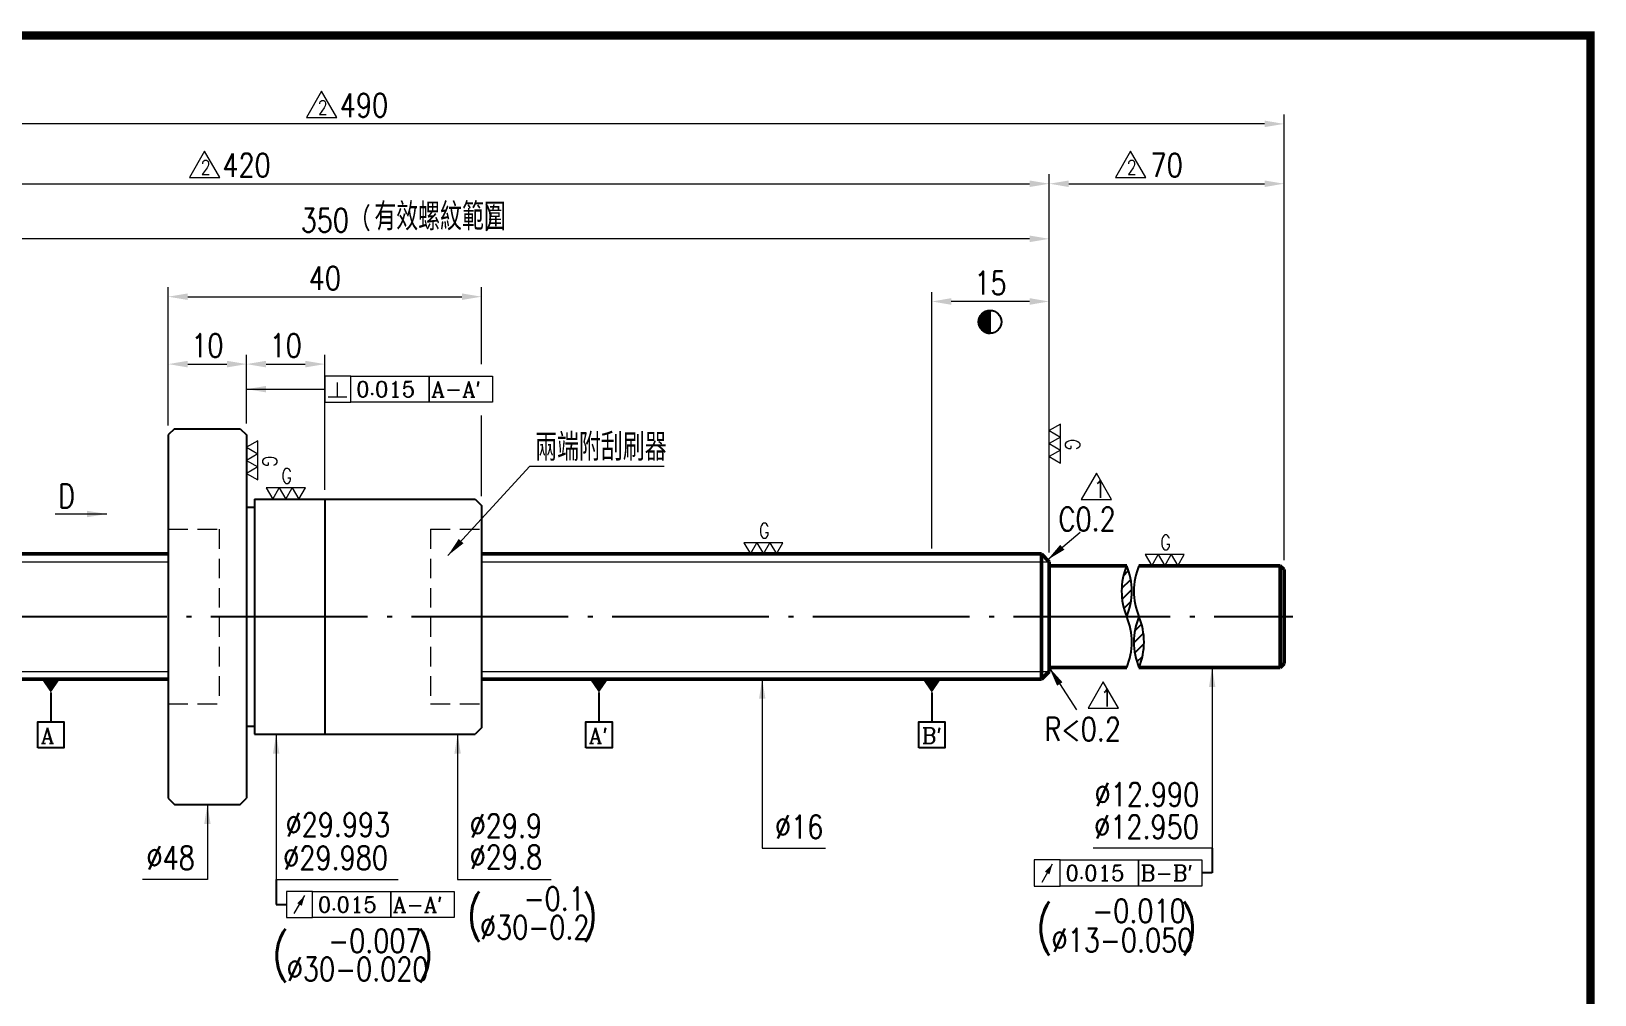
# Model space of a CAD drawing. Header units: millimetres. Extents: x 2335 to 2657, y 96 to 324.
# Drawn here: x 2457.4 to 2657, y 201.4 to 324.5 of the extents above; entities that cross this region are included whole.
import ezdxf
from ezdxf.enums import TextEntityAlignment as Align

# ---------------------------------------------------------------- set-up
doc = ezdxf.new("R2010")
doc.units = ezdxf.units.MM
doc.header["$LTSCALE"] = 10
doc.linetypes.add('C', pattern=[2.5625, 2, -0.25, 0.0625, -0.25])
doc.linetypes.add('HIDDEN', pattern=[0.375, 0.25, -0.125])
doc.layers.get('0').update_dxf_attribs({"linetype": 'CONTINUOUS'})
doc.layers.get('DEFPOINTS').update_dxf_attribs({"linetype": 'CONTINUOUS'})
for name, color, linetype, lineweight in [('03', 94, 'CONTINUOUS', 15), ('04', 4, 'CONTINUOUS', 5), ('05', 5, 'HIDDEN', 9), ('3', 94, 'CONTINUOUS', 15), ('AM_0', 7, 'CONTINUOUS', 50), ('AM_4', 3, 'CONTINUOUS', 25)]:
    doc.layers.add(name, color=color, linetype=linetype, lineweight=lineweight)
for name, color, linetype in [('C', 5, 'C'), ('DIM', 6, 'CONTINUOUS'), ('L1', 4, 'CONTINUOUS')]:
    doc.layers.add(name, color=color, linetype=linetype)
doc.styles.add('BW_SIMPLEX', font='romans.shx', dxfattribs={"width": 0.8, "bigfont": 'chineset.shx'})
doc.styles.add('ROMANC', font='romanc.shx', dxfattribs={"bigfont": 'bigfont.shx'})
doc.styles.add('SIMPLEX', font='SIMPLEX.shx', dxfattribs={"width": 0.8, "height": 3, "bigfont": 'chineset.shx'})
doc.dimstyles.get("Standard").update_dxf_attribs({"dimscale": 0, "dimtxt": 6, "dimasz": 2.5, "dimexe": 1.2, "dimexo": 1.2, "dimgap": 1.5, "dimtad": 1, "dimdec": 3, "dimrnd": 0.0005, "dimdsep": 46, "dimtxsty": 'SIMPLEX', "dimcen": 0.09, "dimclrd": 256, "dimclre": 256, "dimclrt": 256, "dimadec": 1, "dimazin": 2, "dimtp": -0.1, "dimtm": 0.2, "dimtfac": 1, "dimtdec": 3, "dimtmove": 2, "dimatfit": 3, "dimfxl": 0, "dimtvp": 0.790698, "dimlwd": -1, "dimlwe": -1, "dimarcsym": 0})
doc.dimstyles.new('STANDARD$7', dxfattribs={"dimscale": 0, "dimtxt": 4, "dimasz": 2.5, "dimexe": 1.2, "dimexo": 1.2, "dimgap": 1.2, "dimtad": 1, "dimdec": 3, "dimrnd": 0.0005, "dimdsep": 46, "dimtxsty": 'SIMPLEX', "dimcen": 0.09, "dimclrd": 256, "dimclre": 256, "dimclrt": 4, "dimadec": 1, "dimazin": 2, "dimtp": -0.1, "dimtm": 0.2, "dimtfac": 1, "dimtdec": 3, "dimtmove": 2, "dimatfit": 3, "dimfxl": 0, "dimtvp": 0.790698, "dimlwd": -1, "dimlwe": -1, "dimarcsym": 0})

# ---------------------------------------------------------------- blocks, each defined once
blk = doc.blocks.new('*D43')
at = {"layer": '03', "color": 6}
for p, q in [((2474.85, 274.35), (2474.85, 283.15)), ((2477.35, 281.95), (2482.35, 281.95)), ((2484.85, 274.35), (2484.85, 283.15))]:
    blk.add_line(p, q, dxfattribs=at)
for points in [[(2477.35, 282.37), (2477.35, 281.53), (2474.85, 281.95)], [(2482.35, 282.37), (2482.35, 281.53), (2484.85, 281.95)]]:
    blk.add_solid(points, dxfattribs=at)
at = {"layer": 'DEFPOINTS', "color": 0}
for p in [(2484.85, 281.95), (2474.85, 273.15), (2484.85, 273.15)]:
    blk.add_point(p, dxfattribs=at)
at = {"layer": '03', "color": 3, "insert": (2479.85, 284.32), "char_height": 3, "attachment_point": 5, "style": 'SIMPLEX'}
blk.add_mtext('10', dxfattribs=at)
blk = doc.blocks.new('*D44')
at = {"layer": '03', "color": 6}
for p, q in [((2484.85, 274.35), (2484.85, 283.15)), ((2487.35, 281.95), (2492.35, 281.95)), ((2494.85, 265.9), (2494.85, 283.15))]:
    blk.add_line(p, q, dxfattribs=at)
for points in [[(2487.35, 282.37), (2487.35, 281.53), (2484.85, 281.95)], [(2492.35, 282.37), (2492.35, 281.53), (2494.85, 281.95)]]:
    blk.add_solid(points, dxfattribs=at)
at = {"layer": 'DEFPOINTS', "color": 0}
for p in [(2494.85, 281.95), (2484.85, 273.15), (2494.85, 264.7)]:
    blk.add_point(p, dxfattribs=at)
at = {"layer": '03', "color": 3, "insert": (2489.85, 284.32), "char_height": 3, "attachment_point": 5, "style": 'SIMPLEX'}
blk.add_mtext('10', dxfattribs=at)
blk = doc.blocks.new('*D45')
at = {"layer": '03', "color": 6}
for p, q in [((2402.35, 258.9), (2402.35, 299.15)), ((2584.85, 297.95), (2404.85, 297.95)), ((2587.35, 260.37), (2587.35, 299.15))]:
    blk.add_line(p, q, dxfattribs=at)
for points in [[(2404.85, 298.37), (2404.85, 297.53), (2402.35, 297.95)], [(2584.85, 298.37), (2584.85, 297.53), (2587.35, 297.95)]]:
    blk.add_solid(points, dxfattribs=at)
at = {"layer": 'DEFPOINTS', "color": 0}
for p in [(2402.35, 297.95), (2402.35, 257.7), (2587.35, 259.17)]:
    blk.add_point(p, dxfattribs=at)
at = {"layer": '03', "color": 3, "insert": (2494.85, 300.32), "char_height": 3, "attachment_point": 5, "style": 'SIMPLEX'}
blk.add_mtext('350', dxfattribs=at)
blk = doc.blocks.new('*X2')
at = {"color": 0}
for p, q in [((508.94, 87.7), (512.19, 87.7)), ((508.97, 87.75), (512.19, 87.75)), ((509.01, 87.8), (512.19, 87.8)), ((509.05, 87.85), (512.19, 87.85)), ((509.09, 87.9), (512.19, 87.9)), ((509.13, 87.95), (512.19, 87.95)), ((509.18, 88), (512.19, 88)), ((509.22, 88.05), (512.19, 88.05)), ((509.27, 88.1), (512.19, 88.1)), ((509.31, 88.15), (512.19, 88.15)), ((509.36, 88.2), (512.19, 88.2)), ((509.41, 88.25), (512.19, 88.25)), ((509.47, 88.3), (512.19, 88.3)), ((509.52, 88.35), (512.19, 88.35)), ((509.58, 88.4), (512.19, 88.4)), ((509.64, 88.45), (512.19, 88.45)), ((509.7, 88.5), (512.19, 88.5)), ((509.76, 88.55), (512.19, 88.55)), ((509.83, 88.6), (512.19, 88.6)), ((509.9, 88.65), (512.19, 88.65)), ((509.97, 88.7), (512.19, 88.7)), ((510.05, 88.75), (512.19, 88.75)), ((510.13, 88.8), (512.19, 88.8)), ((510.22, 88.85), (512.19, 88.85)), ((510.31, 88.9), (512.19, 88.9)), ((510.41, 88.95), (512.19, 88.95)), ((510.51, 89), (512.19, 89)), ((510.62, 89.05), (512.19, 89.05)), ((510.75, 89.1), (512.19, 89.1)), ((510.89, 89.15), (512.19, 89.15)), ((511.04, 89.2), (512.19, 89.2)), ((511.22, 89.25), (512.19, 89.25)), ((511.45, 89.3), (512.19, 89.3)), ((511.81, 89.35), (512.19, 89.35)), ((508.19, 85.6), (512.19, 85.6)), ((508.19, 85.55), (512.19, 85.55)), ((508.19, 85.5), (512.19, 85.5)), ((508.19, 85.45), (512.19, 85.45)), ((508.19, 85.4), (512.19, 85.4)), ((508.19, 85.35), (512.19, 85.35)), ((508.19, 85.3), (512.19, 85.3)), ((508.19, 85.25), (512.19, 85.25)), ((508.19, 85.2), (512.19, 85.2)), ((508.19, 85.15), (512.19, 85.15)), ((508.2, 85.7), (512.19, 85.7)), ((508.2, 85.65), (512.19, 85.65)), ((508.2, 85.1), (512.19, 85.1)), ((508.2, 85.05), (512.19, 85.05)), ((508.2, 85), (512.19, 85)), ((508.21, 85.8), (512.19, 85.8)), ((508.21, 85.75), (512.19, 85.75)), ((508.21, 84.95), (512.19, 84.95)), ((508.21, 84.9), (512.19, 84.9)), ((508.22, 85.9), (512.19, 85.9)), ((508.22, 85.85), (512.19, 85.85)), ((508.22, 84.85), (512.19, 84.85)), ((508.23, 85.95), (512.19, 85.95)), ((508.23, 84.8), (512.19, 84.8)), ((508.23, 84.75), (512.19, 84.75)), ((508.24, 86), (512.19, 86)), ((508.24, 84.7), (512.19, 84.7)), ((508.25, 86.1), (512.19, 86.1)), ((508.25, 86.05), (512.19, 86.05)), ((508.25, 84.65), (512.19, 84.65)), ((508.26, 86.15), (512.19, 86.15)), ((508.26, 84.6), (512.19, 84.6)), ((508.27, 86.2), (512.19, 86.2)), ((508.27, 84.55), (512.19, 84.55)), ((508.28, 84.5), (512.19, 84.5)), ((508.29, 86.25), (512.19, 86.25)), ((508.29, 84.45), (512.19, 84.45)), ((508.3, 86.3), (512.19, 86.3)), ((508.31, 86.35), (512.19, 86.35)), ((508.31, 84.4), (512.19, 84.4)), ((508.32, 86.4), (512.19, 86.4)), ((508.32, 84.35), (512.19, 84.35)), ((508.33, 84.3), (512.19, 84.3)), ((508.34, 86.45), (512.19, 86.45)), ((508.35, 86.5), (512.19, 86.5)), ((508.35, 84.25), (512.19, 84.25)), ((508.36, 84.2), (512.19, 84.2)), ((508.37, 86.55), (512.19, 86.55)), ((508.38, 86.6), (512.19, 86.6)), ((508.38, 84.15), (512.19, 84.15)), ((508.39, 84.1), (512.19, 84.1)), ((508.4, 86.65), (512.19, 86.65)), ((508.41, 84.05), (512.19, 84.05)), ((508.42, 86.7), (512.19, 86.7)), ((508.43, 86.75), (512.19, 86.75)), ((508.43, 84), (512.19, 84)), ((508.45, 86.8), (512.19, 86.8)), ((508.45, 83.95), (512.19, 83.95)), ((508.47, 86.85), (512.19, 86.85)), ((508.47, 83.9), (512.19, 83.9)), ((508.49, 86.9), (512.19, 86.9)), ((508.49, 83.85), (512.19, 83.85)), ((508.51, 86.95), (512.19, 86.95)), ((508.51, 83.8), (512.19, 83.8)), ((508.53, 83.75), (512.19, 83.75)), ((508.54, 87), (512.19, 87)), ((508.55, 83.7), (512.19, 83.7)), ((508.56, 87.05), (512.19, 87.05)), ((508.57, 83.65), (512.19, 83.65)), ((508.58, 87.1), (512.19, 87.1)), ((508.6, 83.6), (512.19, 83.6)), ((508.61, 87.15), (512.19, 87.15)), ((508.62, 83.55), (512.19, 83.55)), ((508.63, 87.2), (512.19, 87.2)), ((508.65, 83.5), (512.19, 83.5)), ((508.66, 87.25), (512.19, 87.25)), ((508.68, 87.3), (512.19, 87.3)), ((508.68, 83.45), (512.19, 83.45)), ((508.7, 83.4), (512.19, 83.4)), ((508.71, 87.35), (512.19, 87.35)), ((508.73, 83.35), (512.19, 83.35)), ((508.74, 87.4), (512.19, 87.4)), ((508.76, 83.3), (512.19, 83.3)), ((508.77, 87.45), (512.19, 87.45)), ((508.79, 83.25), (512.19, 83.25)), ((508.8, 87.5), (512.19, 87.5)), ((508.83, 87.55), (512.19, 87.55)), ((508.83, 83.2), (512.19, 83.2)), ((508.86, 83.15), (512.19, 83.15)), ((508.87, 87.6), (512.19, 87.6)), ((508.89, 83.1), (512.19, 83.1)), ((508.9, 87.65), (512.19, 87.65)), ((508.93, 83.05), (512.19, 83.05)), ((508.96, 83), (512.19, 83)), ((509, 82.95), (512.19, 82.95)), ((509.04, 82.9), (512.19, 82.9)), ((509.08, 82.85), (512.19, 82.85)), ((509.12, 82.8), (512.19, 82.8)), ((509.16, 82.75), (512.19, 82.75)), ((509.21, 82.7), (512.19, 82.7)), ((509.25, 82.65), (512.19, 82.65)), ((509.3, 82.6), (512.19, 82.6)), ((509.35, 82.55), (512.19, 82.55)), ((509.4, 82.5), (512.19, 82.5)), ((509.45, 82.45), (512.19, 82.45)), ((509.5, 82.4), (512.19, 82.4)), ((509.56, 82.35), (512.19, 82.35)), ((509.62, 82.3), (512.19, 82.3)), ((509.68, 82.25), (512.19, 82.25)), ((509.74, 82.2), (512.19, 82.2)), ((509.81, 82.15), (512.19, 82.15)), ((509.88, 82.1), (512.19, 82.1)), ((509.95, 82.05), (512.19, 82.05)), ((510.03, 82), (512.19, 82)), ((510.11, 81.95), (512.19, 81.95)), ((510.19, 81.9), (512.19, 81.9)), ((510.28, 81.85), (512.19, 81.85)), ((510.38, 81.8), (512.19, 81.8)), ((510.48, 81.75), (512.19, 81.75)), ((510.59, 81.7), (512.19, 81.7)), ((510.71, 81.65), (512.19, 81.65)), ((510.84, 81.6), (512.19, 81.6)), ((510.99, 81.55), (512.19, 81.55)), ((511.17, 81.5), (512.19, 81.5)), ((511.38, 81.45), (512.19, 81.45)), ((511.68, 81.4), (512.19, 81.4))]:
    blk.add_line(p, q, dxfattribs=at)
blk = doc.blocks.new('*D53')
at = {"layer": '03', "color": 6}
for p, q in [((2572.35, 258.38), (2572.35, 291.15)), ((2584.85, 289.95), (2574.85, 289.95)), ((2587.35, 259.32), (2587.35, 291.15))]:
    blk.add_line(p, q, dxfattribs=at)
for points in [[(2574.85, 290.37), (2574.85, 289.53), (2572.35, 289.95)], [(2584.85, 290.37), (2584.85, 289.53), (2587.35, 289.95)]]:
    blk.add_solid(points, dxfattribs=at)
at = {"layer": 'DEFPOINTS', "color": 0}
for p in [(2572.35, 289.95), (2587.35, 258.12), (2572.35, 257.18)]:
    blk.add_point(p, dxfattribs=at)
at = {"layer": '03', "color": 3, "insert": (2579.85, 292.32), "char_height": 3, "attachment_point": 5, "style": 'SIMPLEX'}
blk.add_mtext('15', dxfattribs=at)
blk = doc.blocks.new('*D56')
at = {"layer": '03', "color": 6}
for p, q in [((2474.85, 274.1), (2474.85, 291.76)), ((2514.85, 281.96), (2514.85, 291.76)), ((2477.35, 290.56), (2512.35, 290.56)), ((2514.85, 265.1), (2514.85, 275.38))]:
    blk.add_line(p, q, dxfattribs=at)
for points in [[(2477.35, 290.98), (2477.35, 290.14), (2474.85, 290.56)], [(2512.35, 290.98), (2512.35, 290.14), (2514.85, 290.56)]]:
    blk.add_solid(points, dxfattribs=at)
at = {"layer": 'DEFPOINTS', "color": 0}
for p in [(2514.85, 290.56), (2474.85, 272.9), (2514.85, 263.9)]:
    blk.add_point(p, dxfattribs=at)
at = {"layer": '03', "color": 3, "insert": (2494.85, 292.93), "char_height": 3, "attachment_point": 5, "style": 'SIMPLEX'}
blk.add_mtext('40', dxfattribs=at)
blk = doc.blocks.new('*D58')
at = {"layer": '03', "color": 6}
for p, q in [((2382.35, 257.9), (2382.35, 313.83)), ((2617.35, 256.9), (2617.35, 313.83)), ((2614.85, 312.63), (2384.85, 312.63))]:
    blk.add_line(p, q, dxfattribs=at)
for points in [[(2384.85, 313.05), (2384.85, 312.22), (2382.35, 312.63)], [(2614.85, 313.05), (2614.85, 312.22), (2617.35, 312.63)]]:
    blk.add_solid(points, dxfattribs=at)
at = {"layer": 'DEFPOINTS', "color": 0}
for p in [(2382.35, 312.63), (2382.35, 256.7), (2617.35, 255.7)]:
    blk.add_point(p, dxfattribs=at)
at = {"layer": '03', "color": 3, "insert": (2499.85, 315.01), "char_height": 3, "attachment_point": 5, "style": 'SIMPLEX'}
blk.add_mtext('490', dxfattribs=at)
blk = doc.blocks.new('*D63')
at = {"layer": '03', "color": 6}
for p, q in [((2382.35, 257.9), (2382.35, 306.19)), ((2587.35, 257.9), (2587.35, 306.19)), ((2384.85, 304.99), (2584.85, 304.99))]:
    blk.add_line(p, q, dxfattribs=at)
for points in [[(2384.85, 305.4), (2384.85, 304.57), (2382.35, 304.99)], [(2584.85, 305.4), (2584.85, 304.57), (2587.35, 304.99)]]:
    blk.add_solid(points, dxfattribs=at)
at = {"layer": 'DEFPOINTS', "color": 0}
for p in [(2587.35, 304.99), (2382.35, 256.7), (2587.35, 256.7)]:
    blk.add_point(p, dxfattribs=at)
at = {"layer": '03', "color": 3, "insert": (2484.85, 307.36), "char_height": 3, "attachment_point": 5, "style": 'SIMPLEX'}
blk.add_mtext('420', dxfattribs=at)
blk = doc.blocks.new('*D64')
at = {"layer": '03', "color": 6}
for p, q in [((2587.35, 257.9), (2587.35, 306.19)), ((2617.35, 256.9), (2617.35, 306.19)), ((2589.85, 304.99), (2614.85, 304.99))]:
    blk.add_line(p, q, dxfattribs=at)
for points in [[(2589.85, 305.4), (2589.85, 304.57), (2587.35, 304.99)], [(2614.85, 305.4), (2614.85, 304.57), (2617.35, 304.99)]]:
    blk.add_solid(points, dxfattribs=at)
at = {"layer": 'DEFPOINTS', "color": 0}
for p in [(2617.35, 304.99), (2587.35, 256.7), (2617.35, 255.7)]:
    blk.add_point(p, dxfattribs=at)
at = {"layer": '03', "color": 3, "insert": (2602.35, 307.36), "char_height": 3, "attachment_point": 5, "style": 'SIMPLEX'}
blk.add_mtext('70', dxfattribs=at)

msp = doc.modelspace()

# ---------------------------------------------------------------- hatches: boundary and pattern name
at = {"layer": 'L1'}
h = msp.add_hatch(dxfattribs=at)
h.set_pattern_fill('_USER', color=256, angle=45, style=0, pattern_type=0)
h.set_pattern_definition([(45, (-16.3756, -0.7846), (-0.7071068, 0.7071068), [])])
h.paths.add_polyline_path([(2597.2423, 249.7003, 0.2), (2597.2423, 256.2003, 0.2)])
h.paths.add_polyline_path([(2598.8057, 243.2003, 0.2), (2598.8057, 249.7003, 0.2)])

# ---------------------------------------------------------------- linework, layer by layer
for p, q in [((2475.6542, 273.7003), (2474.8542, 272.9003)), ((2475.6542, 273.7003), (2484.0542, 273.7003)), ((2484.0542, 273.7003), (2484.8542, 272.9003)), ((2474.8542, 272.9003), (2474.8542, 226.5003)), ((2484.8542, 272.9003), (2484.8542, 226.5003)), ((2484.8542, 263.7003), (2485.8542, 263.7003)), ((2485.8542, 264.7003), (2514.0542, 264.7003)), ((2485.8542, 264.7003), (2485.8542, 234.7003)), ((2494.8542, 264.7003), (2494.8542, 234.7003)), ((2514.0542, 264.7003), (2514.8542, 263.9003)), ((2514.8542, 263.9003), (2514.8542, 235.5003)), ((2514.8542, 263.9003), (2514.8542, 235.5003)), ((2484.8542, 235.7003), (2485.8542, 235.7003)), ((2485.8542, 234.7003), (2514.0542, 234.7003)), ((2514.8542, 235.5003), (2514.0542, 234.7003)), ((2474.8542, 226.5003), (2475.6542, 225.7003)), ((2475.6542, 225.7003), (2484.0542, 225.7003)), ((2484.0542, 225.7003), (2484.8542, 226.5003))]:
    msp.add_line(p, q)
msp.add_lwpolyline([(2335.6655, 96.6513, 1.0666, 1.0666, 0), (2656.4777, 96.6513, 1.0666, 1.0666, 0), (2656.4777, 323.9275, 1.0666, 1.0666, 0), (2335.6655, 323.9275, 1.0666, 1.0666, 0)], format="xyseb", close=True)
for centre, start, end in [((2605.0423, 252.9503), 157.380135, 202.619865), ((2589.4423, 252.9503), 337.380135, 22.619865), ((2606.6057, 252.9503), 157.380135, 202.619865), ((2589.4423, 246.4503), 337.380135, 22.619865), ((2606.6057, 246.4503), 157.380135, 202.619865), ((2591.0057, 246.4503), 337.380135, 22.619865)]:
    msp.add_arc(centre, 8.45, start, end)
at = {"layer": '03'}
msp.add_line((2514.2382, 216.1117), (2515.4983, 216.1117), dxfattribs=at)
at = {"layer": '03', "color": 3}
for points in [[(2496.3812, 313.4481), (2494.4434, 316.8044), (2492.5056, 313.4481)], [(2481.4282, 305.8013), (2479.4904, 309.1576), (2477.5526, 305.8013)], [(2599.6842, 305.8013), (2597.7464, 309.1576), (2595.8087, 305.8013)], [(2595.3249, 264.6793), (2593.3871, 268.0357), (2591.4493, 264.6793)], [(2596.1967, 238.0128), (2594.2589, 241.3691), (2592.3212, 238.0128)]]:
    msp.add_lwpolyline(points, close=True, dxfattribs=at)
at = {"layer": '04'}
for p, q in [((2496.4681, 277.7802), (2496.4681, 279.5953)), ((2495.258, 277.7802), (2497.6781, 277.7802)), ((2437.2419, 256.7003), (2474.8542, 256.7003)), ((2514.8542, 256.7003), (2587.3542, 256.7003)), ((2437.9577, 242.7003), (2474.8542, 242.7003)), ((2514.8542, 242.7003), (2587.3542, 242.7003)), ((2586.4299, 215.8008), (2587.7633, 218.1103)), ((2490.9539, 211.7718), (2492.2873, 214.0813))]:
    msp.add_line(p, q, dxfattribs=at)
for points in [[(2494.8542, 280.4171), (2494.8542, 277.0835), (2498.1878, 277.0835), (2498.1878, 280.4171)], [(2498.1878, 277.0835), (2498.1878, 280.4171), (2508.1885, 280.4171), (2508.1885, 277.0835)], [(2508.1885, 277.0835), (2508.1885, 280.4171), (2516.2685, 280.4171), (2516.2685, 277.0835)], [(2585.4298, 218.6223), (2585.4298, 215.2887), (2588.7634, 215.2887), (2588.7634, 218.6223)], [(2588.7634, 215.2887), (2588.7634, 218.6223), (2598.7641, 218.6223), (2598.7641, 215.2887)], [(2598.7641, 215.2887), (2598.7641, 218.6223), (2606.8441, 218.6223), (2606.8441, 215.2887)], [(2489.9538, 214.5933), (2489.9538, 211.2598), (2493.2874, 211.2598), (2493.2874, 214.5933)], [(2493.2874, 211.2598), (2493.2874, 214.5933), (2503.2881, 214.5933), (2503.2881, 211.2598)], [(2503.2881, 211.2598), (2503.2881, 214.5933), (2511.3681, 214.5933), (2511.3681, 211.2598)]]:
    msp.add_lwpolyline(points, close=True, dxfattribs=at)
for points in [[(2587.7633, 218.1103, 0, 0.6667, 0), (2587.0966, 216.9555, 0.6667, 0.6667, 0)], [(2492.2873, 214.0813, 0, 0.6667, 0), (2491.6206, 212.9265, 0.6667, 0.6667, 0)]]:
    msp.add_lwpolyline(points, format="xyseb", dxfattribs=at)
at = {"layer": '05'}
for p, q in [((2474.8542, 260.8503), (2481.3542, 260.8503)), ((2481.3542, 260.8503), (2481.3542, 238.5503)), ((2508.3542, 260.8503), (2508.3542, 238.5503)), ((2508.3542, 260.8503), (2514.8542, 260.8503)), ((2474.8542, 238.5503), (2481.3542, 238.5503)), ((2508.3542, 238.5503), (2514.8542, 238.5503))]:
    msp.add_line(p, q, dxfattribs=at)
at = {"layer": '3', "color": 3}
for points in [[(2588.7955, 272.6321), (2588.7955, 274.2964), (2587.3542, 273.4643)], [(2486.2955, 270.492), (2486.2955, 272.1563), (2484.8542, 271.3241)], [(2588.7955, 270.9678), (2588.7955, 272.6321), (2587.3542, 271.8)], [(2486.2955, 268.8277), (2486.2955, 270.492), (2484.8542, 269.6598)], [(2588.7955, 269.3035), (2588.7955, 270.9678), (2587.3542, 270.1357)], [(2486.2955, 267.1634), (2486.2955, 268.8277), (2484.8542, 267.9955)], [(2489.0342, 266.1416), (2487.3699, 266.1416), (2488.202, 264.7003)], [(2490.6985, 266.1416), (2489.0342, 266.1416), (2489.8663, 264.7003)], [(2492.3628, 266.1416), (2490.6985, 266.1416), (2491.5306, 264.7003)], [(2550.0227, 259.1416), (2548.3584, 259.1416), (2549.1905, 257.7003)], [(2551.687, 259.1416), (2550.0227, 259.1416), (2550.8548, 257.7003)], [(2553.3513, 259.1416), (2551.687, 259.1416), (2552.5191, 257.7003)], [(2601.2721, 257.6416), (2599.6078, 257.6416), (2600.4399, 256.2003)], [(2602.9364, 257.6416), (2601.2721, 257.6416), (2602.1042, 256.2003)], [(2604.6006, 257.6416), (2602.9364, 257.6416), (2603.7685, 256.2003)]]:
    msp.add_lwpolyline(points, close=True, dxfattribs=at)
at = {"layer": 'AM_0'}
for p, q in [((2437.5998, 257.7003), (2474.8542, 257.7003)), ((2514.8542, 257.7003), (2586.3542, 257.7003)), ((2586.3542, 257.7003), (2586.3542, 241.7003)), ((2586.3542, 257.7003), (2587.3542, 256.7003)), ((2587.3542, 256.7003), (2587.3542, 242.7003)), ((2587.3542, 256.2003), (2597.2423, 256.2003)), ((2598.8057, 256.2003), (2616.8542, 256.2003)), ((2617.3542, 255.7003), (2616.8542, 256.2003)), ((2616.8542, 256.2003), (2616.8542, 243.2003)), ((2617.3542, 255.7003), (2617.3542, 243.7003)), ((2617.3542, 243.7003), (2616.8542, 243.2003)), ((2437.5998, 241.7003), (2474.8542, 241.7003)), ((2514.8542, 241.7003), (2586.3542, 241.7003)), ((2586.3542, 241.7003), (2587.3542, 242.7003)), ((2587.3542, 243.2003), (2597.2423, 243.2003)), ((2598.8057, 243.2003), (2616.8542, 243.2003))]:
    msp.add_line(p, q, dxfattribs=at)
at = {"layer": 'AM_4'}
msp.add_line((2579.7939, 285.8932), (2579.7939, 288.8076), dxfattribs=at)
msp.add_circle((2579.7939, 287.3504), 1.4572, dxfattribs=at)
at = {"layer": 'C', "color": 1}
msp.add_line((2377.8056, 249.7003), (2618.4788, 249.7003), dxfattribs=at)
at = {"layer": 'DIM'}
for p, q in [((2608.1627, 220.1407), (2608.1627, 216.9555)), ((2488.6352, 216.1117), (2488.6352, 212.9265)), ((2608.1627, 216.9555), (2606.8441, 216.9555)), ((2488.6352, 212.9265), (2489.9538, 212.9265))]:
    msp.add_line(p, q, dxfattribs=at)
at = {"layer": 'L1', "color": 4, "linetype": 'ByBlock'}
for p, q in [((2459.8542, 240.0055), (2459.8542, 236.2552)), ((2529.8542, 240.0055), (2529.8542, 236.2552)), ((2572.3542, 240.0055), (2572.3542, 236.2552))]:
    msp.add_line(p, q, dxfattribs=at)
for points in [[(2459.8542, 240.0055, 0, 2.3335, 0), (2459.8542, 241.7003, 2.3335, 2.3335, 0)], [(2529.8542, 240.0055, 0, 2.3335, 0), (2529.8542, 241.7003, 2.3335, 2.3335, 0)], [(2572.3542, 240.0055, 0, 2.3335, 0), (2572.3542, 241.7003, 2.3335, 2.3335, 0)]]:
    msp.add_lwpolyline(points, format="xyseb", dxfattribs=at)
for points in [[(2458.1874, 232.9216), (2458.1874, 236.2552), (2461.521, 236.2552), (2461.521, 232.9216)], [(2528.1874, 232.9216), (2528.1874, 236.2552), (2531.521, 236.2552), (2531.521, 232.9216)], [(2570.6874, 232.9216), (2570.6874, 236.2552), (2574.021, 236.2552), (2574.021, 232.9216)]]:
    msp.add_lwpolyline(points, close=True, dxfattribs=at)

# ---------------------------------------------------------------- block references
at = {"layer": 'AM_4', "xscale": 0.3642986382794433, "yscale": 0.3642986382794438, "zscale": 0.3642986382794438}
msp.add_blockref('*X2', (2393.2049, 256.2511), dxfattribs=at)

# ---------------------------------------------------------------- texts
at = {"color": 3, "attachment_point": 1, "style": 'BW_SIMPLEX'}
for s, insert, char_height, width in [('2', (2493.966, 315.6244), 1.8, 1.084223), ('2', (2479.0129, 307.9776), 1.8, 1.084223), ('2', (2597.269, 307.9776), 1.8, 1.084223), ('{\\C3;1}', (2593.0314, 267.1228), 2.25, 1.355278), ('{\\C3;1}', (2593.9032, 240.4562), 2.25, 1.355278)]:
    msp.add_mtext(s, dxfattribs=dict(at, insert=insert, char_height=char_height, width=width))
at = {"layer": '03', "color": 0, "style": 'SIMPLEX', "width": 0.8}
msp.add_text('(           )', height=2.2, dxfattribs=at).set_placement((2499.6455, 299.6991))
at = {"layer": '03', "color": 3, "style": 'SIMPLEX', "width": 0.8}
for s, height, p in [('%%C29.993', 3, (2489.8403, 221.6212)), ('%%C29.9', 3, (2513.3441, 221.4869)), ('%%C29.980', 3, (2489.5374, 217.3875)), ('%%C29.8', 3, (2513.3441, 217.5012)), ('(     )', 4.2, (2512.981, 209.5787)), ('   -0.1', 3, (2514.8669, 212.181)), ('(      )', 4.5, (2585.6658, 207.9397)), ('   -0.010', 3, (2587.4861, 210.6132)), ('(      )', 4.5, (2488.1239, 204.4526)), ('   -0.007', 3, (2489.9107, 206.7883)), ('%%C30-0.2', 3, (2514.6574, 208.5208)), ('%%C13-0.050', 3, (2587.6508, 206.8776)), ('%%C30-0.020', 3, (2489.9907, 203.1851))]:
    msp.add_text(s, height=height, dxfattribs=at).set_placement(p)
at = {"layer": '03', "color": 0, "insert": (2501.1676, 299.0088), "char_height": 3.5, "attachment_point": 7, "style": 'SIMPLEX'}
msp.add_mtext('有效螺紋範圍', dxfattribs=at)
at = {"layer": '03', "color": 3, "style": 'SIMPLEX'}
for s, insert, char_height, attachment_point in [('兩端附刮刷器', (2521.7012, 269.5939), 3.5, 7), ('D', (2462.9551, 263.615), 3, 9), ('C0.2', (2588.5406, 260.6618), 3, 7), ('R<0.2', (2586.7428, 233.8215), 3, 7), ('%%C12.990', (2593.1456, 225.4891), 3, 7), ('%%C16', (2552.3262, 221.3407), 3, 7), ('%%C12.950', (2593.0949, 221.3407), 3, 7), ('%%C48', (2478.2415, 217.4017), 3, 9)]:
    msp.add_mtext(s, dxfattribs=dict(at, insert=insert, char_height=char_height, attachment_point=attachment_point))
at = {"layer": '04', "style": 'ROMANC'}
for tag, p, s, height in [('0.015', (2498.8478, 277.749), '0.00', 2.00015), ("A-A'", (2508.4454, 277.749), 'A', 2.0001), ('0.015', (2589.4234, 215.9543), '0.00', 2.00015), ("B-B'", (2599.021, 215.9543), 'A', 2.0001), ('0.015', (2493.9474, 211.9253), '0.00', 2.00015), ("A-A'", (2503.545, 211.9253), 'A', 2.0001)]:
    msp.add_attdef(tag, p, s, height=height, dxfattribs=at)
at = {"layer": '3', "color": 3, "style": 'SIMPLEX', "width": 0.8}
for p in [(2590.3274, 272.3715), (2487.8274, 270.2314)]:
    msp.add_text('G', height=1.9093, rotation=270, dxfattribs=at).set_placement(p, align=Align.MIDDLE_LEFT)
for p in [(2489.2948, 267.6734), (2550.2833, 260.6734), (2601.5327, 259.1734)]:
    msp.add_text('G', height=1.9093, dxfattribs=at).set_placement(p, align=Align.MIDDLE_LEFT)
at = {"layer": 'L1', "color": 4, "linetype": 'ByBlock', "style": 'ROMANC'}
for tag, p in [('A', (2458.5713, 233.5131)), ("A'", (2528.5713, 233.5131)), ("B'", (2571.0713, 233.5131))]:
    msp.add_attdef(tag, p, 'A', height=2.0001, dxfattribs=at)

# ---------------------------------------------------------------- dimensions: what is measured, and where the dimension line sits
at = {"layer": '03'}
for base, p1, p2, text, picture, middle in [((2382.3542, 312.633), (2617.3542, 255.7003), (2382.3542, 256.7003), '490', '*D58', (2499.8542, 315.005)), ((2587.3542, 304.9861), (2382.3542, 256.7003), (2587.3542, 256.7003), '420', '*D63', (2484.8542, 307.3582)), ((2617.3542, 304.9861), (2587.3542, 256.7003), (2617.3542, 255.7003), '70', '*D64', (2602.3542, 307.3582)), ((2402.3542, 297.9503), (2587.3542, 259.1748), (2402.3542, 257.7003), '350', '*D45', (2494.8542, 300.3224))]:
    dim = msp.add_linear_dim(base=base, p1=p1, p2=p2, text=text, dimstyle='Standard', override={"dimscale": 1, "dimtxt": 3, "dimtad": 0, "dimtoh": 1, "dimclrd": 6, "dimclre": 6, "dimclrt": 3}, dxfattribs=at)
    dim.commit()
    dim.dimension.update_dxf_attribs({"geometry": picture, "text_midpoint": middle})
for base, p1, p2, picture, middle in [((2514.8542, 290.5598), (2474.8542, 272.9003), (2514.8542, 263.9003), '*D56', (2494.8542, 292.9319)), ((2572.3542, 289.9503), (2587.3542, 258.1217), (2572.3542, 257.1849), '*D53', (2579.8542, 292.3224)), ((2484.8542, 281.9503), (2474.8542, 273.1503), (2484.8542, 273.1503), '*D43', (2479.8542, 284.3224)), ((2494.8542, 281.9503), (2484.8542, 273.1503), (2494.8542, 264.7003), '*D44', (2489.8542, 284.3224))]:
    dim = msp.add_linear_dim(base=base, p1=p1, p2=p2, dimstyle='Standard', override={"dimscale": 1, "dimtxt": 3, "dimtad": 0, "dimtoh": 1, "dimclrd": 6, "dimclre": 6, "dimclrt": 3}, dxfattribs=at)
    dim.commit()
    dim.dimension.update_dxf_attribs({"geometry": picture, "text_midpoint": middle})

# ---------------------------------------------------------------- leaders
for points in [[(2484.8542, 278.7503), (2494.8542, 278.7503)], [(2510.5594, 257.4967), (2521.0167, 268.9168), (2538.1948, 268.9168)], [(2466.9918, 262.806), (2460.4328, 262.806)], [(2587.1194, 256.935), (2591.3048, 260.4994)], [(2550.7002, 241.7163), (2550.7028, 220.1407), (2558.7951, 220.1407)], [(2587.3542, 243.2003), (2590.8167, 237.786)], [(2608.1601, 243.2003), (2608.1627, 220.1407), (2592.9551, 220.1407)], [(2488.6352, 234.7003), (2488.6352, 216.1117), (2504.1961, 216.1117)], [(2511.8057, 234.7003), (2511.8057, 216.1117), (2523.7503, 216.1117)], [(2479.8542, 225.7003), (2479.8542, 216.1117), (2471.5823, 216.1117)]]:
    msp.add_leader(points, dimstyle='STANDARD$7', override={"dimscale": 1, "dimtxt": 3, "dimgap": 1.2, "dimtad": 0, "dimtoh": 1, "dimclrd": 6, "dimclre": 6, "dimclrt": 3}, dxfattribs=at)

doc.saveas('drawing.dxf')
